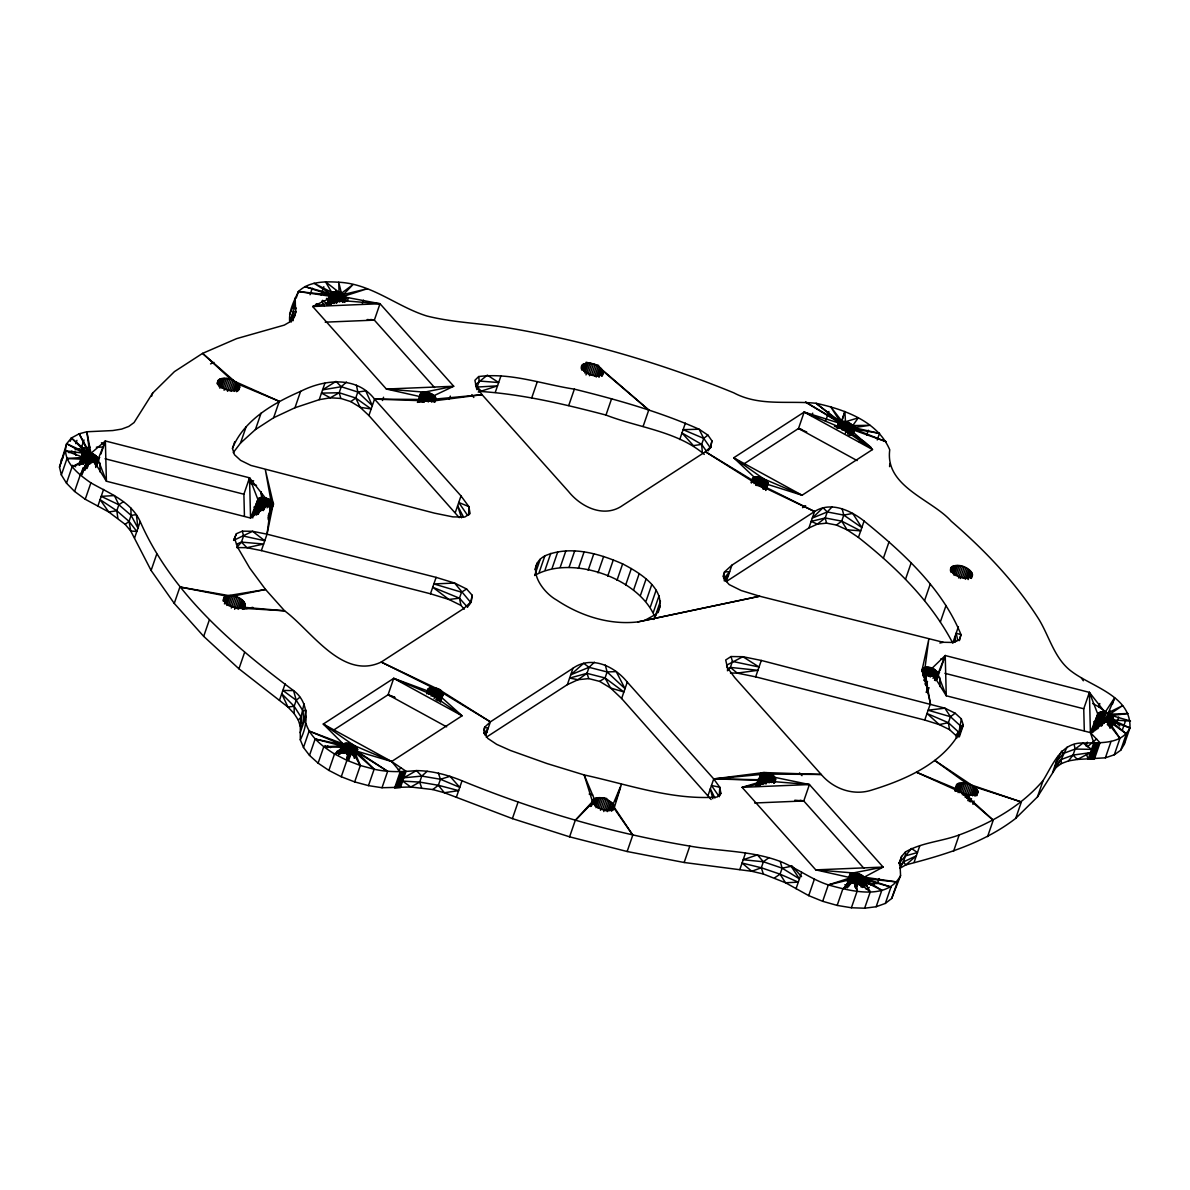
<?xml version="1.0" encoding="UTF-8"?>
<svg xmlns="http://www.w3.org/2000/svg" width="1190" height="1190" viewBox="0 0 1190 1190"><rect width="100%" height="100%" fill="white"/><g stroke="black" fill="none" stroke-linecap="round" stroke-linejoin="round"><path stroke-width="1.5" d="M900.161 865.621L903.374 861.917L916.33 855.833L905.843 864.892L899.818 868.373L903.374 861.917L905.441 855.893L905.456 851.966C921.759 842.446 941.647 841.494 959.17 834.964C990.779 823.212 1020.99 806.448 1043.124 780.491C1052.719 764.977 1060.974 742.233 1083.064 743.036C1099.352 742.486 1121.292 745 1129.935 727.953C1131.467 696.447 1092.97 687.24 1072.294 671.978C1054.712 659.498 1049.669 637.141 1039.034 619.544C1015.397 582.118 984.591 550.048 951.212 521.205C931.74 499.354 884.72 486.591 889.748 449.82C877.61 421.23 844.305 409.434 816.087 403.306C788.509 400.405 759.592 406.608 733.769 392.819C660.495 362.816 584.111 340.519 505.988 327.503C479.674 323.204 452.706 322.52 426.794 315.99C396.657 306.574 371.518 283.755 338.748 282.238C324.974 281.375 308.998 281.257 298.437 291.55C294.034 301.011 288.575 311.066 289.705 321.776L295.358 305.369L295.224 297.931M468.652 515.136L468.83 506.568L461.006 495.933L374.553 399.126C356.584 375.683 324.156 379.372 300.609 391.346C273.566 403.113 244.099 419.802 232.452 448.318M95.557 466.629C100.957 461.021 97.253 454.506 90.931 453.301C88.298 452.631 83.865 451.59 82.422 454.684C83.583 460.396 94.144 464.219 98.026 459.504L105.375 440.984L249.528 477.815L265.206 497.807L269.892 499.651L273.358 503.058L268.226 519.673M905.456 851.966L901.604 856.413L899.923 861.843L900.562 875.661L891.712 898.45L885.345 903.418L876.152 906.735L864.639 908.208L851.4 907.762L837.165 905.411L822.677 901.306L808.709 895.639L785.489 882.742L763.355 874.01L751.753 871.273L684.161 862.497L627.145 851.519L569.594 836.823L512.384 818.616L444.361 792.733L432.758 789.55L410.773 787.007L382.005 787.735L368.483 785.623L354.68 781.904L341.262 776.743L328.871 770.391L318.117 763.162L309.504 755.397L303.48 747.484L300.296 739.808L300.326 726.51L298.348 720.143L294.213 713.658L287.921 707.024L238.937 668.795L203.683 636.353L174.261 603.404L151.1 570.456L130.751 531.038L125.188 524.388L108.736 511.968L85.234 499.264L74.583 491.44L66.491 483.185L61.359 474.929L59.5 467.105L66.64 443.721L71.4 437.98L79.18 433.785L86.855 431.762L112.738 430.557L121.648 429.099L128.773 426.437L134.068 422.554L152.662 393.102L174.439 371.622L202.568 353.385L234.608 381.35C248.755 390.365 229.254 393.801 222.902 387.747C208.741 378.747 228.257 375.311 234.608 381.35L279.278 401.342L273.626 417.749L255.419 429.56L240.514 443.082L233.225 452.676M243.772 609.28C249.305 599.106 232.481 593.468 224.999 596.413C219.629 603.479 234.147 608.581 239.874 608.12L284.589 610.812C311.215 630.388 342.318 680.531 381.231 662.057L463.862 608.447L471.24 601.694L472.162 595.223L466.614 589.005L454.595 583.055L436.12 577.373L267.021 534.176L252.578 531.305L242.388 531.142L236.468 533.685L233.642 540.349L252.578 531.305L264.76 540.736L243.519 536.08L242.388 531.142M252.786 517.918L252.265 515.924L258.126 498.952L260.699 497.539L265.206 497.807L260.684 510.941M344.788 302.394C350.678 283.517 311.721 294.198 342.333 300.624L380.012 303.718L453.717 386.259L434.082 395.645L431.821 402.205M357.61 749.536C354.918 755.353 343.865 751.113 341.976 745.966C344.654 740.15 355.721 744.39 357.61 749.536L354.724 757.777M330.046 303.688L332.308 297.128L312.673 306.514L386.378 389.041L424.042 392.135C429.159 391.971 438.976 395.69 434.722 402.309M438.188 700.984L441.579 691.137C447.693 698.545 432.297 697.414 429.531 693.086C423.417 685.678 438.812 686.809 441.579 691.137L490.369 721.854L573 668.245C591.43 655.125 614.665 666.355 627.279 682.108L713.732 778.914L719.757 787.259L720.887 793.299L719.816 795.589M603.3 372.887C601.664 364.884 586.893 359.558 581.464 366.148C583.1 374.151 597.871 379.476 603.3 372.887L602.17 376.174M569.594 836.823L575.246 820.416L592.471 801.569C596.235 793.433 611.705 799.368 614.352 806.582C610.604 814.719 595.119 808.784 592.471 801.569L584.171 774.943L547.043 763.564L510.421 750.473L496.721 744.375L487.855 738.455L483.854 732.728L484.687 727.194L490.369 721.854L443.201 693.235L440.374 701.431M658.055 612.642C667.694 589.496 639.848 572.807 622.638 563.896C598.808 553.41 570.025 545.109 544.886 555.834C524.403 567.184 542.223 592.055 556.563 599.998C580.229 615.81 609.384 625.271 637.974 621.894L759.681 596.22L943.224 642.288L953.398 642.451L959.333 639.908L960.999 634.627C941.974 587.741 902.556 552.398 864.089 521.027C850.553 510.346 830.843 501.109 814.555 511.536L731.924 565.146L724.546 571.899L722.985 576.659M728.072 670.476L725.707 659.989L731.017 656.553L742.872 656.702L761.303 660.45L944.89 708.169L955.198 713.241L961.341 718.879L963.29 725.082C947.671 761.63 906.825 779.376 870.931 790.324C852.858 795.872 833.208 788.687 821.234 774.467L766.018 772.622C753.642 771.328 764.917 783.823 771.745 781.458L809.423 784.552L883.129 867.079L864.208 877.164L860.786 886.758M765.78 490.459L768.041 483.899L766.97 481.206L733.709 457.793L804.157 412.082L838.414 422.866C845.019 417.913 860.415 426.347 851.341 435.376M774.199 783.228C778.766 777.308 770.882 773.188 766.018 772.622L762.061 784.106M862.809 886.981C870.321 878.681 860.772 872.791 853.468 872.969L815.79 869.875L742.084 787.334L765.81 780.343L764.679 783.63M935.623 680.635C944.429 671.934 927.813 662.994 922.28 669.256C923.455 674.968 934.001 678.776 937.884 674.076L945.232 655.541L1089.4 692.372L1105.064 712.379C1113.007 713.822 1116.592 720.262 1110.344 727.67M972.453 575.142C970.802 567.124 956.031 561.799 950.602 568.389C952.238 576.391 967.024 581.731 972.453 575.142L971.323 578.414M976.826 795.693L977.987 791.543L975.473 787.676L934.73 760.44L966.325 783.273L1021.347 801.971L1015.695 818.378C983.609 843.234 944.503 854.822 905.843 864.892L903.374 861.917M1099.679 712.319L1092.643 732.475L1092.123 730.496L1097.983 713.524L1100.557 712.111L1105.064 712.379L1114.628 697.771L1104.112 722.97M300.296 739.808C308.537 724.026 309.341 702.174 293.573 690.616C232.452 644.995 171.509 592.992 140.212 521.592C131.079 501.347 108.87 493.181 90.886 482.857C78.481 474.289 61.062 460.917 66.64 443.721L86.216 452.616L82.259 464.1M291.49 321.776L291.966 315.201L291.089 321.687M304 703.736L301.04 717.079L300.326 726.51L302.409 726.153L301.04 717.079L294.153 706.265L281.733 693.711L287.921 707.024L294.153 706.265L296.221 700.255L299.865 697.251M889.584 466.629L889.823 463.49M1015.695 818.378L1037.472 796.898L1056.08 767.446L1061.376 763.564L1068.486 760.901L1077.411 759.443L1105.376 757.822L1114.301 754.787L1120.712 750.236L1124.282 744.36L1124.565 740.924M956.671 738.38L955.689 735.286L949.546 729.649L939.237 724.576L927.01 713.494L948.37 722.702L958.59 732.088L958.143 736.893L961.341 718.879M341.262 776.743L346.915 760.336L347.867 751.113L334.524 753.984C322.683 746.532 310.233 737.384 305.949 723.401M243.519 536.08L241.451 542.105L236.736 547.549L246.925 547.712L261.369 550.583L267.021 534.176L270.725 506.315L273.522 504.337M899.491 865.07L899.923 861.843L899.015 863.315L901.604 856.413M707.931 435.138L703.736 438.381L683.12 429.679L699.08 429.218L707.931 435.138L711.947 440.865L710.415 447.916L703.736 438.381L699.08 429.218C659.082 411.517 616.747 399.617 574.368 389.145C542.848 384.37 510.778 372.381 478.678 376.561L474.899 380.294L476.863 389.651M959.081 736.64L960.657 726.079L950.438 716.692L944.89 708.169L928.141 710.222L950.438 716.692L955.198 713.241M472.162 595.223L470.779 602.542L467.73 606.707M267.021 534.176L272.912 505.393M710.415 447.916L711.947 440.865M959.378 640.637L960.999 634.627L956.15 633.214L957.757 640.161M839.738 427.924L844.87 411.547L845.495 421.721L842.669 429.917M294.094 317.7L295.864 311.75L295.358 305.369M233.642 540.349L236.468 533.685M483.72 730.154L484.687 727.194L488.108 728.414L483.899 733.516M234.713 441.758L232.496 448.511L234.46 454.714L240.588 460.352L250.897 465.424L434.484 513.143L452.914 516.891L464.784 517.04L470.095 513.604L468.83 506.568L458.745 502.492L467.625 515.419M959.378 736.729L963.29 725.082L960.657 726.079M59.5 467.105L65.153 450.698L83.598 453.226L79.641 464.71M70.27 441.267L71.4 437.98L88.491 452.75L85.1 462.583M61.359 474.929L67.012 458.522L83.493 457.377L65.153 450.698M75.803 443.632L76.933 440.345M66.491 483.185L72.129 466.778L86.037 459.385L84.906 462.657M84.029 439.973L81.203 448.169L90.128 447.232M79.239 463.966L82.631 454.119M79.016 465.156L83.017 453.628M79.76 464.174L82.571 455.978M80.117 464.873L84.326 452.914M81.262 464.189L85.204 452.706M82.497 462.999L84.193 458.076M83.359 463.669L85.055 458.745M87.316 452.616L83.359 464.115L81.441 449.939M74.583 491.44L80.236 475.033L88.298 460.471L72.129 466.778M80.95 474.141L83.211 467.581M82.036 474.721L87.123 459.965M84.059 469.381L89.711 452.974L86.855 431.762L90.931 453.301L85.293 469.708L82.839 469.157M85.472 468.667L88.298 460.471M87.807 465.811L89.503 460.887M87.063 468.488L92.151 453.732M89.919 464.085L93.311 454.238M91.571 463.014L94.397 454.818M93.132 462.003L95.393 455.443M93.98 462.687L96.241 456.127M94.694 463.386L96.955 456.811M94.977 464.561L97.491 457.525M95.602 464.784L97.863 458.224M95.721 465.483L98.041 458.879M85.234 499.264L90.886 482.857M100.852 454.104L105.375 440.984L90.931 453.301M97.848 506.211L103.575 489.417M151.532 396.374L152.662 393.102M117.84 518.022L116.799 510.778L118.866 504.768L123.492 501.615M116.799 510.778L108.736 511.968L100.109 499.651L116.799 510.778L129.026 521.384L136.82 531.439L130.751 531.038L129.026 521.384L131.108 515.359L130.84 507.981M134.559 537.999L140.212 521.592M151.1 570.456L156.753 554.049M216.996 383.671L218.127 380.384M217.547 382.987L218.677 379.699M217.785 384.058L219.481 379.134M218.246 385.262L220.507 378.703M218.915 386.616L221.742 378.42M219.763 388.119L223.14 378.271M221.295 388.133L224.687 378.286M222.946 388.312L226.338 378.465M224.077 390.261L228.034 378.777M226.368 389.085L229.759 379.238M227.498 391.317L231.455 379.833L202.568 353.385L236.617 338.629L284.291 325.108L290.33 321.627L294.183 317.18L295.864 311.75L293.097 311.929L293.201 320.675M229.7 390.394L233.091 380.547M231.217 391.198L234.608 381.35M233.166 390.454L235.992 382.243M234.371 391.391L237.182 383.18M235.917 390.722L238.179 384.162L279.278 401.342M236.676 391.718L238.937 385.158M237.762 391.049L239.458 386.125M238.565 390.335L239.696 387.062M174.261 603.404L179.913 586.997L228.659 595.55L265.549 589.481L284.589 610.812L243.548 607.257L239.874 608.12M240.514 443.082L246.166 426.674M296.265 308.478L292.785 307.957L294.48 303.034M296.176 298.125L298.437 291.55L330.686 295.016L304.789 286.582L330.522 293.737L313.982 283.265L331.698 292.279L327.741 303.762M255.419 429.56L261.071 413.153M310.025 294.748L312.286 288.188M244.441 516.163L243.891 494.222L249.528 477.815L257.918 499.517C258.914 504.813 265.995 506.643 270.725 506.315M320.988 294.912L323.814 286.716M203.683 636.353L209.336 619.945M223.066 600.266L224.196 596.978M252.25 516.549L258.513 498.461M223.304 601.337L224.999 596.413M252.429 517.219L258.066 500.812M252.265 515.924L259.093 498.06M224.33 600.905L226.026 595.982L179.913 586.997M253.351 516.267L259.822 497.747M326.774 304.655L330.731 293.171M254.467 515.33L260.699 497.539M327.116 304.194L331.132 292.68M224.434 603.895L227.26 595.699M255.731 514.392L259.688 502.909M328.217 303.926L331.043 295.715M253.44 514.467L256.058 513.857L261.711 497.45M328.485 303.45L332.441 291.966M328.767 304.625L331.594 296.429L298.437 291.55M225.832 603.761L228.659 595.55M329.362 303.242L333.319 291.758M256.594 515.062L262.812 497.465M329.794 304.789L334.316 291.654M258.141 514.065L261.532 504.218M226.814 605.413L230.206 595.565M258.334 513.991L263.987 497.584M273.626 417.749L294.956 407.754L300.609 391.346M330.894 304.357L333.155 297.798M330.909 304.804L335.922 290.449M260.357 511.358L262.618 504.798M228.465 605.591L231.857 595.744M332.456 303.346L336.591 291.788M262.083 510.227L263.778 505.304M262.469 509.618L266.426 498.134M333.855 303.51L337.811 292.026M230.161 605.903L233.552 596.056L265.549 589.481L249.751 568.121L237.39 546.954L234.802 538.966M263.302 510.644L264.998 505.72M264.254 508.413L267.646 498.565M335.268 302.796L336.398 299.508M335.654 302.2L339.046 292.353L338.748 282.238L341.411 293.276L338.6 301.487M231.321 608.016L235.278 596.517M266.545 505.631L268.806 499.071M336.472 303.212L337.603 299.94M336.859 302.617L340.251 292.77M267.066 507.847L269.892 499.651M233.582 606.96L236.974 597.112M268.613 506.836L270.874 500.276L265.385 469.946L272.986 502.359L268.211 515.954M339.686 302.067L342.512 293.856M269.476 507.52L271.737 500.96M234.653 609.31L238.595 597.826M341.233 301.055L343.493 294.495L352.984 284.589L341.411 293.276M269.624 509.856L272.45 501.659M342.095 301.725L344.356 295.165M236.736 608.477L240.127 598.63M268.39 517.293L272.346 505.795M268.271 517.814L273.358 503.058M268.39 518.528L273.536 503.712M342.794 302.424L345.055 295.864L367.472 288.694L343.493 294.495M343.91 301.487L345.606 296.578M238.119 609.369L241.511 599.522M344.267 302.186L345.963 297.262L380.012 303.718L374.359 320.125L434.543 387.524M345.011 301.219L346.141 297.931M239.874 608.67L242.701 600.459M241.436 608.001L243.697 601.441M348.462 297.708L347.331 300.996L326.476 298.422M242.195 608.997L244.456 602.438M243.281 608.328L244.976 603.404M243.519 609.265L245.214 604.341M294.956 407.754L319.217 399.676L324.87 383.269M362.385 303.465L363.515 300.178M238.937 668.795L244.59 652.388M459.266 517.65L368.9 415.533L360.139 407.307L350.782 401.61L340.846 398.442L339.195 392.745L341.262 386.735L346.498 382.035M350.782 401.61L355.75 398.025L357.833 392.016L356.435 385.203M368.9 415.533L374.553 399.126L424.964 399.483L432.059 401.104L482.054 394.678L568.508 491.485C581.137 507.238 604.356 518.468 622.787 505.348L705.432 451.739L711.114 446.399L708.124 450.861M382.421 400.524L383.552 397.237M279.471 700.27L285.124 683.863M300.148 732.728L305.8 716.321M417.422 402.413L421.424 392.745L453.717 386.259L386.378 389.041L421.32 396.895L424.964 399.483M419.728 396.434L420.858 393.146M418.151 402.056L420.457 393.637M418.597 400.956L421.424 392.745M418.776 402.279L422.167 392.432M419.654 402.071L423.045 392.224M420.665 401.982L424.042 392.135M421.751 401.551L422.881 398.263M421.766 401.982L425.157 392.15M303.48 747.484L309.117 731.077L343.166 743.884L339.775 753.716M422.748 402.175L423.878 398.903M422.941 402.116L426.318 392.269M424.146 402.339L427.537 392.492M425.946 401.03L428.772 392.819M427.151 401.447L429.977 393.25M428.326 401.952L431.152 393.756M429.977 400.896L432.238 394.336M430.959 401.536L433.22 394.961M309.504 755.397L315.157 738.99L342.199 744.776L338.808 754.624M433.086 401.253L434.781 396.344M433.636 401.967L435.332 397.044M434.573 401.015L435.689 397.743M434.737 401.685L435.867 398.412M318.117 763.162L323.769 746.755L341.976 745.966L315.157 738.99M449.195 399.379L450.326 396.091M328.871 770.391L334.524 753.984L342.512 747.32L323.769 746.755M339.209 754.133L342.586 744.286M340.251 753.88L342.512 747.32M340.519 753.419L343.895 743.572M341.366 752.943L343.062 748.034M341.396 753.211L344.788 743.363M342.393 753.106L345.784 743.259M343.493 752.675L344.624 749.403M343.493 753.121L346.885 743.274M344.475 753.315L348.06 743.393M345.888 753.463L349.28 743.631M346.736 754.401L350.514 743.958M346.632 759.146L351.719 744.375M347.48 760.083L350.306 751.872M347.807 759.651L352.88 744.88M348.7 760.306L353.966 745.461L323.264 724.056L393.712 678.36L427.909 690.988M704.287 454.402C677.512 431.286 638.301 427.671 605.978 415.057C565.205 404.407 523.838 394.455 481.697 391.54L477.16 387.048L479.228 381.023L478.678 376.561M352.136 754.296L354.962 746.1M352.671 755.516L355.81 746.77M353.668 755.412L354.799 752.139L374.136 769.216C388.059 772.399 402.324 771.923 416.411 770.599C432.149 770.763 447.529 774.868 462.032 780.774C535.292 810.777 611.69 833.074 689.813 846.09C719.846 851.445 751.396 850.508 780.238 861.441C796.854 868.09 811.193 879.38 828.314 884.899C850.553 891.102 887.026 900.875 900.562 875.661M353.698 755.68L356.524 747.469M353.98 756.855L355.676 751.931M354.248 756.379L357.074 748.183M354.159 758.179L357.431 748.867M354.68 781.904L360.332 765.497L354.799 752.139M332.932 730.526L388.074 694.767L393.712 678.36L431.375 694.395L462.077 715.8L391.629 761.511L356.985 751.217L387.643 771.328L382.005 787.735M495.263 392.403L500.916 375.995M455.368 512.34L461.006 495.933M261.369 550.583L430.468 593.78L436.12 577.373M368.483 785.623L374.136 769.216L356.42 751.619L387.643 771.328M426.615 693.606L427.969 689.129M464.293 609.146L460.961 605.413L459.459 598.198L461.541 592.189L466.614 589.005M426.66 693.562L428.355 688.653M394.559 788.122L400.212 771.715L391.629 761.511L323.264 724.056L343.166 743.884M427.24 693.16L428.936 688.236M427.969 692.848L429.664 687.924M395.764 788.063L401.417 771.655M428.281 694.291L430.542 687.731M396.954 787.973L402.592 771.566M429.293 694.187L431.554 687.627M531.692 397.966L537.345 381.559M398.114 787.884L403.767 771.477M430.393 694.201L432.654 687.641L381.231 662.057L436.269 688.326L433.443 696.522M399.26 787.78L404.912 771.373M431.003 695.957L433.829 687.761M432.223 696.195L435.049 687.984M434.097 698.59L437.489 688.742M435.823 697.459L438.649 689.248M436.15 699.75L437.28 696.462M436.343 699.675L439.735 689.828M437.34 700.3L440.716 690.453M439.437 699.779L440.568 696.492L462.077 715.8L393.712 678.36M439.467 700.032L442.293 691.836M439.75 701.207L442.829 692.535M440.493 702.145L443.379 693.904M421.558 787.646L419.698 782.098L421.781 776.088L427.21 771.239M581.166 367.948L582.297 364.661M568.716 405.552L574.368 389.145M581.404 369.019L583.1 364.095M432.758 789.55L438.366 785.281L440.434 779.257L438.396 773.143M581.88 370.224L584.126 363.664M583.1 369.941L585.361 363.381M583.948 371.444L586.774 363.233M584.93 373.095L588.321 363.248M586.001 374.909L589.957 363.426M588.277 373.586L591.668 363.753M589.437 375.698L593.379 364.214M591.698 374.642L595.074 364.809M593.319 375.356L596.711 365.509M594.851 376.159L598.228 366.327M596.22 377.051L599.611 367.204M597.99 376.352L600.816 368.156M598.986 377.334L601.813 369.123M600.876 375.043L602.571 370.12L648.758 410.029L643.106 426.437M456.38 797.181L462.032 780.774M534.89 569.564L537.151 563.004M601.381 376.01L603.077 371.087L648.758 410.029M602.199 375.296L603.33 372.024M540.305 559.077L534.652 575.484C570.917 554.466 637.721 577.641 654.322 615.736M539.234 572.241L544.886 555.834M485.847 734.974L490.369 721.854M545.124 569.772L550.777 553.365M552.175 568.106L557.812 551.699M605.978 415.057L611.63 398.65M560.207 567.318L565.845 550.911M569.028 567.407L574.666 551M578.414 568.389L584.067 551.981M588.158 570.218L593.795 553.811M512.384 818.616L518.037 802.209M597.99 572.866L603.642 556.459M486.279 737.25L567.347 684.652L573 668.245M607.673 576.257L613.326 559.85M617 580.303L622.638 563.896M567.347 684.652L578.013 679.698L586.968 673.347L589.035 667.322L594.42 662.205M625.702 584.93L631.355 568.523M679.728 439.527L685.38 423.119M633.586 590.002L639.223 573.595M599.626 681.379L610.574 688.013L623.887 691.955L605.056 677.973L586.968 673.347L569.608 678.092L578.013 679.698L588.767 678.612L599.626 681.379L605.056 677.973L607.123 671.948L605.279 664.972M640.443 595.387L646.096 578.98M646.111 600.98L651.763 584.573M702.279 451.546L701.654 444.391L703.736 438.381M650.469 606.617L656.121 590.21M711.099 799.487L621.626 698.515L627.279 682.108M653.384 612.181L659.037 595.774M653.786 619.44L660.316 606.082M655.363 615.87L660.45 601.099M590.523 806.478L592.784 799.903M591.073 805.794L593.334 799.219M591.579 805.794L594.137 798.654L584.171 774.943C627.665 784.374 672.231 800.439 717.124 797.032L720.887 793.299M593.468 803.146L595.164 798.222M594.137 804.5L596.398 797.94M594.985 806.002L597.811 797.791M595.967 807.653L599.344 797.806M597.603 807.832L600.995 797.984M599.314 808.144L602.69 798.297M600.459 810.256L604.416 798.773M602.72 809.2L606.112 799.353M603.791 811.55L607.748 800.067M605.874 810.717L609.265 800.87M607.257 811.61L610.649 801.763M609.027 810.911L611.853 802.715M610.574 810.241L621.418 784.448L614.337 807.445L632.783 835.112L627.145 851.519M611.348 811.238L613.609 804.678M612.419 810.568L614.114 805.645M615.78 800.855L620.288 787.735M613.237 809.855L614.352 806.582M751.307 482.352C751.44 474.87 760.246 476.625 764.411 479.198L802.075 495.233L872.523 449.537L851.014 430.23C846.373 430.602 838.147 428.519 838.414 422.866L837.076 426.719M751.292 482.976L753.032 478.023M751.916 482.53L753.612 477.606M752.645 482.218L754.341 477.309L733.709 457.793L802.075 495.233L767.833 484.464C763.965 487.796 757.792 485.148 754.207 482.456L705.432 451.739L752.601 480.358L754.207 482.456M753.538 482.024L755.234 477.101M753.969 483.556L756.23 476.997M755.07 483.571L757.331 477.012M755.68 485.327L758.506 477.13M756.899 485.565L759.726 477.354M758.134 485.892L760.96 477.696M731.924 565.146L726.272 581.553L808.917 527.944L817.381 524.121L825.206 517.962L827.273 511.953L832.212 506.747M759.339 486.323L762.165 478.112M760.499 486.829L763.325 478.618M761.6 487.394L764.411 479.198M762.582 488.034L765.408 479.838M763.117 489.254L764.248 485.966M763.43 488.703L766.256 480.507M764.114 489.149L765.244 485.862M764.709 487.766L766.97 481.206M764.991 488.941L766.122 485.669M765.259 488.465L767.52 481.905M765.616 489.164L767.877 482.605M765.735 489.863L768.056 483.274M743.378 464.264L798.52 428.489L804.157 412.082L841.821 428.132L872.523 449.537L804.157 412.082M811.58 416.44L812.711 413.153M727.373 670.744L730.377 667.412L732.445 661.402L731.017 656.553M825.473 421.364L828.865 411.517M684.161 862.497L689.813 846.09M708.095 795.322L713.732 778.914L761.853 772.801L757.643 784.76M837.061 427.344L838.801 422.376L805.496 402.041L839.381 421.974L837.12 428.534M837.849 428.221L840.11 421.662L830.561 406.593L841.999 421.364M838.727 428.013L840.988 421.453M844.87 411.547L839.218 427.954L834.443 426.303M840.839 427.939L843.1 421.364M730.452 673.019L737.235 673.109L755.665 676.857L761.303 660.45M841.449 429.694L844.275 421.498M808.917 527.944L814.555 511.536L763.147 485.951M843.889 430.259L846.715 422.048M845.108 430.676L847.934 422.48M845.391 433.249L849.095 422.986M847.354 431.762L850.181 423.566M847.771 433.606L848.901 430.319M847.786 434.038L851.162 424.19M848.872 433.606L850.002 430.334M849.199 433.071L852.025 424.875M849.318 435.153L851.014 430.23L853.81 428.251M849.348 435.406L852.739 425.559L858.258 417.898L845.495 421.721M850.195 434.945L851.891 430.021M850.448 434.469L853.275 426.273M850.82 435.168L853.647 426.972M851.505 434.231L853.825 427.627L869.994 425.306L852.739 425.559M871.125 447.499L864.357 441.713L852.605 434.305L855.432 426.094M866.618 435.153L868.313 430.23M836.466 525.058L847.087 529.818L860.697 530.874L841.717 521.131L825.206 517.962L811.178 521.384L817.381 524.121L826.559 523.154L836.466 525.058L841.717 521.131L843.784 515.106L842.118 508.651M756.186 785.489L758.447 778.929M756.528 785.028L758.848 778.439M757.271 784.061L760.098 775.85M757.152 784.597L758.848 779.673M759.979 776.386L761.109 773.113M758.179 785.459L762.731 772.593M877.223 439.958L879.484 433.398L853.825 427.627M759.458 784.522L761.719 777.948M759.22 785.623L763.727 772.489M760.321 785.192L762.567 778.632M760.886 783.987L764.843 772.503M761.868 784.18L763.564 779.257M763.519 783.124L764.649 779.837L713.732 778.914L759.934 774.571M763.266 784.344L767.223 772.86M765.066 783.035L768.457 773.188M765.899 784.046L767.029 780.774M766.286 783.451L769.662 773.604M768.011 782.321L770.837 774.11L821.234 774.467L734.78 677.66L726.956 667.025M769.097 782.901L771.923 774.69M739.808 869.593L745.461 853.185M770.644 781.889L772.905 775.33M771.507 782.559L773.768 775.999M772.786 781.622L774.467 776.698M773.322 782.321L775.017 777.397L809.423 784.552L803.771 800.959L863.97 868.358M773.693 783.02L775.389 778.096M958.411 626.639L952.759 643.046C930.506 600.727 895.639 566.767 858.436 537.434L864.089 521.027M774.422 782.053L775.553 778.766M763.355 874.01L761.317 867.778L763.385 861.768L768.993 857.603M883.426 558.095L889.079 541.688M774.601 877.848L780.06 874.159L782.127 868.15L780.238 861.441M796.036 888.722L801.688 872.315M905.545 579.188L911.198 562.781M808.709 895.639L814.362 879.232M924.6 600.519L930.253 584.111M822.677 901.306L828.314 884.899L850.731 877.729C854.152 880.957 861.828 884.334 865.264 879.856L890.998 887.011L885.345 903.418M950.319 570.188L951.45 566.916M950.557 571.26L952.253 566.336M951.018 572.464L953.279 565.904M837.165 905.411L842.803 889.004L852.308 879.098L828.314 884.899M952.253 572.182L954.514 565.622M953.086 573.684L955.912 565.473M845.361 887.606L846.492 884.319M847.399 881.597L849.868 874.471L851.579 873.267L883.129 867.079L815.79 869.875L850.731 877.729L849.868 874.471M847.949 880.585L850.27 873.981M845.867 887.814L849.824 876.331M846.328 886.699L850.835 873.579M846.804 886.862L851.579 873.267M954.068 575.335L957.459 565.503M847.369 887.829L852.457 873.058M921.759 671.472L928.765 639.417L925.076 667.278L922.815 673.837M922.324 671.071L923.455 667.798M848.619 886.624L851.445 878.428M955.719 575.514L959.095 565.666M849.511 884.453L853.468 872.969M922.488 672.41L924.184 667.486M940.383 621.879L946.035 605.472M850.612 884.021L854.569 872.969M922.919 675.92L924.05 672.633M957.414 575.826L960.806 565.994M923.247 675.385L926.073 667.173M852.159 883.01L853.289 879.737M852.352 882.935L855.744 873.103M923.782 676.589L924.913 673.317L930.402 703.647L924.749 720.054L755.665 676.857M923.782 677.036L927.174 667.188M958.575 577.938L962.532 566.455M853.572 883.173L856.964 873.326M923.827 680.442L928.349 667.307M854.405 884.096L855.536 880.823M854.792 883.501L858.183 873.653M924.734 681.082L929.568 667.545M960.27 578.533L964.227 567.05M855.06 886.163L856.755 881.24L870.292 891.801L864.639 908.208M854.881 887.205L859.403 874.085M925.329 683.239L926.46 679.951M926.281 680.992L925.151 684.28L927.531 685.202M927.977 676.069L930.803 667.873M855.714 888.142L857.975 881.567M962.457 577.596L965.849 567.749M856.041 887.71L860.563 874.591M925.969 685.291L927.099 682.019M926.356 684.696L927.486 681.424M929.182 676.5L932.008 668.289L945.232 655.541L946.258 695.778L1090.412 732.609L1100.021 742.768L1094.369 759.175L1088.359 752.824M858.823 883.367L861.649 875.171M963.989 578.399L967.381 568.567M930.342 677.006L933.168 668.795M851.4 907.762L857.053 891.355L856.755 881.24M859.24 885.196L860.37 881.924M859.805 884.006L862.631 875.795M926.162 692.416L927.858 687.493M932.008 675.935L934.269 669.375M965.373 579.292L968.749 569.445M860.34 885.211L861.471 881.939M860.668 884.676L863.494 876.465M927.337 692.535L929.033 687.627M932.99 676.574L935.251 670.015M967.128 578.593L969.954 570.397M861.664 886.55L864.743 877.878M933.838 677.244L936.099 670.684M862.393 886.238L864.089 881.314L881.805 890.328L876.152 906.735M862.289 886.773L865.115 878.577L897.364 882.043L891.712 898.45M968.125 579.575L970.951 571.364M862.408 887.472L865.294 879.232M934.552 677.943L936.813 671.383M934.537 680.293L937.363 672.082M970.014 577.284L971.709 572.36M935.013 680.457L937.72 672.781M970.519 578.251L972.215 573.327M935.578 680.055L937.899 673.451M971.337 577.552L972.468 574.264M940.159 670.312L945.232 655.541M879.172 878.577L877.476 883.486L855.64 884.393M949.546 729.649L948.37 722.702L950.438 716.692M914.069 862.393L919.721 845.986M954.707 789.803L957.757 783.615L966.325 783.273L962.368 794.756M954.707 790.755L956.968 784.18M955.213 790.755L957.757 783.615M955.972 791.395L958.798 783.184M957.206 791.097L960.033 782.901M958.039 792.6L961.431 782.752M959.586 792.614L962.978 782.782M961.223 792.793L964.614 782.946M964.093 795.218L968.05 783.734M965.224 797.449L969.746 784.329M966.622 798.088L967.753 794.816L975.279 794.89L977.957 792.421M966.845 798.163L971.367 785.028M967.812 800.602L972.899 785.846M969.181 801.495L970.311 798.207M971.442 794.935L974.268 786.724L1021.347 801.971M970.386 801.882L971.516 798.594M953.532 851.371L959.17 834.964M972.647 795.872L975.473 787.676M974.208 795.218L976.469 788.643M974.967 796.199L977.228 789.639M972.929 804.306L974.06 801.019M976.038 795.53L977.734 790.606M976.856 794.816L977.987 791.543M987.581 836.615L993.219 820.207L964.331 793.76L916.523 772.25L957.608 789.431L993.219 820.207M1037.472 796.898L1043.124 780.491M1052.585 772.533L1058.222 756.126M1074.139 744.494L1075.12 749.06L1073.053 755.085L1077.411 759.443L1090.397 752.645L1073.053 755.085L1061.197 759.518L1054.846 765.973L1056.08 767.446L1061.197 759.518L1067.028 747.156M1084.298 730.734L1083.748 708.779L1089.4 692.372L1097.775 714.089C1098.935 719.801 1109.496 723.609 1113.379 718.909M1119.701 725.96L1108.991 714.178L1098.697 706.786L1099.828 703.513M1085.89 745.743L1087.02 742.456M1092.108 731.121L1098.37 713.033M1092.286 731.776L1097.939 715.369M1092.123 730.496L1098.95 712.631M1093.759 731.538L1100.557 712.111M1095.023 730.601L1099.545 717.466M1093.298 729.039L1095.916 728.414L1101.568 712.007M1096.451 729.634L1100.408 718.15M1095.916 728.414L1097.016 728.429L1102.669 712.022M1098.563 726.986L1101.39 718.775M1098.757 726.912L1103.844 712.141M1100.215 725.915L1102.476 719.355M1100.542 725.498L1105.064 712.379M1089.415 759.235L1095.068 742.828M1101.955 724.784L1103.651 719.861M1101.776 725.826L1106.298 712.706M1090.665 759.25L1096.317 742.843M1103.725 723.565L1104.856 720.292M1091.914 759.25L1097.567 742.843M1105.837 721.839L1108.664 713.628M1093.149 759.22L1098.801 742.813M1105.421 721.854L1110.121 710.891M1112.367 704.331L1114.063 699.408M1106.923 722.419L1109.749 714.208L1122.661 705.611L1107.503 713.122M1107.355 724.695L1110.746 714.848M1108.455 724.264L1109.586 720.976M1108.202 725.365L1111.594 715.517L1128.031 713.494L1109.749 714.208M1108.916 726.064L1112.308 716.216M1109.467 726.763L1112.858 716.915M1109.943 726.926L1112.204 720.366M1109.824 727.462L1113.215 717.615M1109.943 728.161L1113.394 718.284M1117.574 720.366L1118.704 717.094M1105.376 757.822L1111.029 741.415M1122.393 729.901L1125.785 720.069M1114.301 754.787L1119.954 738.38L1108.47 720.976L1126.365 733.828L1120.712 750.236M1124.282 744.36L1129.935 727.953L1112.769 719.965L1130.5 721.066L1111.594 715.517M258.126 498.952L250.554 518.052L106.401 481.221L94.218 461.586M346.126 298.556L344.222 300.326L312.673 306.514L380.012 303.718M245.2 605.204L243.548 607.257M752.645 478.514L752.601 480.358M775.538 779.391L773.634 781.161L742.084 787.334L809.423 784.552M956.403 784.879L957.608 789.431M1097.983 713.524L1090.412 732.609L1093.789 742.798L1088.136 759.205L1086.455 754.118M95.721 467.491L99.053 459.072M936.247 680.368L939.594 671.948L932.975 678.33M1086.098 745.654L1087.437 742.277M289.572 314.339L291.981 309.549M1101.33 725.855L1108.991 714.178M334.524 753.984L346.915 760.336L352.701 752.229L360.332 765.497L374.136 769.216M469.113 604.654L471.24 601.694L470.779 602.542L454.595 583.055L433.859 583.933L461.541 592.189M724.249 580.899L728.533 574.993L724.457 580.527M80.236 475.033L90.737 461.214M1068.486 760.901L1073.053 755.085M1063.265 753.508L1055.976 762.686L1061.718 751.039L1063.265 753.508L1075.12 749.06L1083.064 743.036L1091.527 749.358L1075.12 749.06M905.441 855.893L911.495 848.485L917.46 852.546L905.441 855.893L899.015 863.315M60.988 460.128L62.892 457.838M723.788 578.652L729.663 571.706L724.546 571.899L723.639 578.37L729.187 584.587L741.192 590.538L759.681 596.22L637.974 621.894M298.348 720.143L301.04 717.079M94.903 462.687L99.722 457.391M955.689 735.286L958.59 732.088M575.246 820.416L592.709 802.506M475.464 384.757L487.35 375.133L498.655 382.555L479.228 381.023M1087.392 746.785L1096.585 738.931M125.188 524.388L129.026 521.384M266.218 506.048L250.554 518.052L249.528 477.815M842.803 889.004L854.375 880.317L857.053 891.355M655.482 614.516L645.025 620.228M1109.839 726.793L1117.008 722.018L1109.437 725.766M398.234 769.96L401.298 767.981M802.551 507.669L805.615 505.69M726.554 665.225L742.872 656.702L759.041 667.01L732.445 661.402M727.432 669.33L730.377 667.412L757.926 670.297L737.235 673.109L730.377 667.412M355.75 398.025L360.139 407.307L371.161 408.973L355.75 398.025L339.195 392.745L330.329 397.802L319.217 399.676M419.698 782.098L410.773 787.007L402.651 781.086L419.698 782.098L438.366 785.281L458.641 790.621L444.361 792.733L438.366 785.281M68.871 452.706L71.98 451.025M866.023 888.975L869.295 887.398M210.541 363.887L213.947 362.414M236.513 544.232L241.451 542.105L263.63 544.023L246.925 547.712L241.451 542.105M433.948 400.792L435.852 399.022L482.054 394.678L476.03 386.334M827.273 511.953L812.309 518.096L823.019 507.714L827.273 511.953L843.784 515.106L852.739 513.411L861.828 527.601L843.784 515.106M589.035 667.322L570.739 674.804L583.665 663.291L589.035 667.322L607.123 671.948L616.227 671.606L625.018 688.668L607.123 671.948M761.317 867.778L751.753 871.273L742.069 863.033L761.317 867.778L780.06 874.159L798.297 882.162L785.489 882.742L780.06 874.159M303.108 711.07L305.979 710.103L303.539 722.88L303.108 711.07L296.221 700.255L293.573 690.616L282.863 690.423L296.221 700.255M440.434 779.257L450.013 776.326L459.771 787.349L440.434 779.257L421.781 776.088L403.782 777.799L416.411 770.599L421.781 776.088M75.074 449.79L79.671 448.571M939.877 643.031L943.224 642.288M245.675 608.819L252.786 607.346M948.37 722.702L939.237 724.576L924.749 720.054M782.127 868.15L791.142 866.335L799.427 878.875L782.127 868.15L763.385 861.768L743.2 859.745L757.405 854.866L763.385 861.768M861.768 886.61L867.004 885.568M870.5 884.869L873.981 884.185M341.262 386.735L322.609 389.844L335.982 381.395L341.262 386.735L357.833 392.016L365.791 390.9L372.291 405.686L357.833 392.016M478.231 392.105L497.524 385.843L477.16 387.048M242.329 608.774L247.609 607.912M701.654 444.391L693.428 445.625L681.989 432.967L701.654 444.391L706.429 451.203M860.757 442.234L864.357 441.713L859.165 441.802M131.108 515.359L136.404 514.63L137.951 528.152L131.108 515.359L118.866 504.768L101.239 496.364L114.389 495.561L118.866 504.768M248.606 481.429L253.634 480.805M467.551 607.272L459.459 598.198L448.942 599.462L430.468 593.78M325.212 322.163L374.359 320.125L370.774 319.455M754.639 802.997L803.771 800.959L800.186 800.275M844.721 884.854L850.181 884.616M339.195 392.745L321.478 393.116L330.329 397.802L340.846 398.442M96.36 447.202L103.515 447.038M256.058 513.857L257.159 513.872M940.963 658.754L944.354 658.814M713.732 778.914L765.81 780.343M374.553 399.126L429.783 400.971M67.012 458.522L86.037 459.385M367.175 319.545L374.359 320.125M794.801 800.23L803.771 800.959M1097.016 728.429L1098.191 728.548M292.785 307.957L296.37 308.344M864.208 877.164L897.364 882.043M879.484 433.398L853.602 428.816L886.178 441.713L852.635 429.709M586.135 362.236L598.719 365.449M105.062 458.76L243.891 494.222M944.934 673.317L1083.748 708.779M589.154 794.057L592.709 794.965M603.36 797.687L606.9 798.594M967.753 794.816L964.331 793.76M250.079 483.333L256.519 485.341M857.112 460.589L798.52 428.489L801.941 429.575M865.115 878.577L890.998 887.011M1129.935 727.953L1110.582 720.887L1126.365 733.828M446.666 726.867L388.074 694.767L394.902 697.28M346.915 760.336L360.332 765.497M459.459 598.198L432.729 587.22L448.942 599.462L460.961 605.413M309.117 731.077L342.199 744.776M798.52 428.489L806.701 431.985M388.074 694.767L394.619 697.548M353.966 745.461L391.629 761.511L406.043 771.239L400.39 787.646L396.062 784.731M72.412 465.32L75.669 466.792M842.565 429.545L852.605 434.305M759.518 485.267L814.555 511.536M316.391 303.762L319.604 305.399M1092.673 703.498L1098.697 706.786M327.384 745.818L330.642 747.603M337.157 751.158L340.399 752.943M66.64 443.721L83.598 453.226M315.856 304.432L318.861 306.336M865.264 879.856L881.805 890.328M858.436 537.434L847.087 529.818L841.717 521.131M324.93 745.565L327.86 747.603M101.433 442.754L104.259 444.852M840.11 421.662L816.087 403.306L839.381 421.974M339.046 292.353L325.51 281.792L331.698 292.279M322.564 300.311L327.979 304.536M621.626 698.515L610.574 688.013L605.056 677.973M71.4 437.98L86.216 452.616M799.531 772.905L802 775.672M791.707 865.651L801.539 876.643M1093.818 721.631L1098.296 727.358M253.961 507.074L258.438 512.786M1119.954 738.38L1106.09 720.619L1090.412 732.609L1089.4 692.372M421.32 396.895L420.412 395.497M1081.413 678.032L1083.331 680.769M614.04 808.233L632.783 835.112M471.85 394.678L473.798 397.49M934.091 676.143L946.258 695.778L937.884 674.076M864.089 881.314L870.292 891.801M321.627 301.189L324.275 305.681M89.711 452.974L79.18 433.785L88.491 452.75M76.16 454.982L74.42 451.784L75.862 454.937M463.297 516.653L457.629 505.78L461.512 517.814M714.922 798.088L710.341 788.762L712.855 798.698M98.026 459.504L106.401 481.221L105.375 440.984M586.968 673.347L588.767 678.612M825.206 517.962L826.559 523.154M334.241 303.376L333.096 298.645L333.2 302.022M261.012 491.753L264.805 507.952M923.351 671.934L930.402 703.647M81.545 449.969L83.925 462.538M84.609 466.123L85.293 469.708M260.714 491.708L263.942 509.543M955.57 641.425L955.02 636.486L955.139 641.946M1061.197 759.518L1061.376 763.564M939.728 677.437L939.966 686.585M99.871 462.88L100.094 472.014M294.153 706.265L294.213 713.658M719.757 787.259L719.266 796.735L711.471 785.474L719.757 787.259M486.978 731.701L484.985 734.676L486.978 731.701"/></g></svg>
